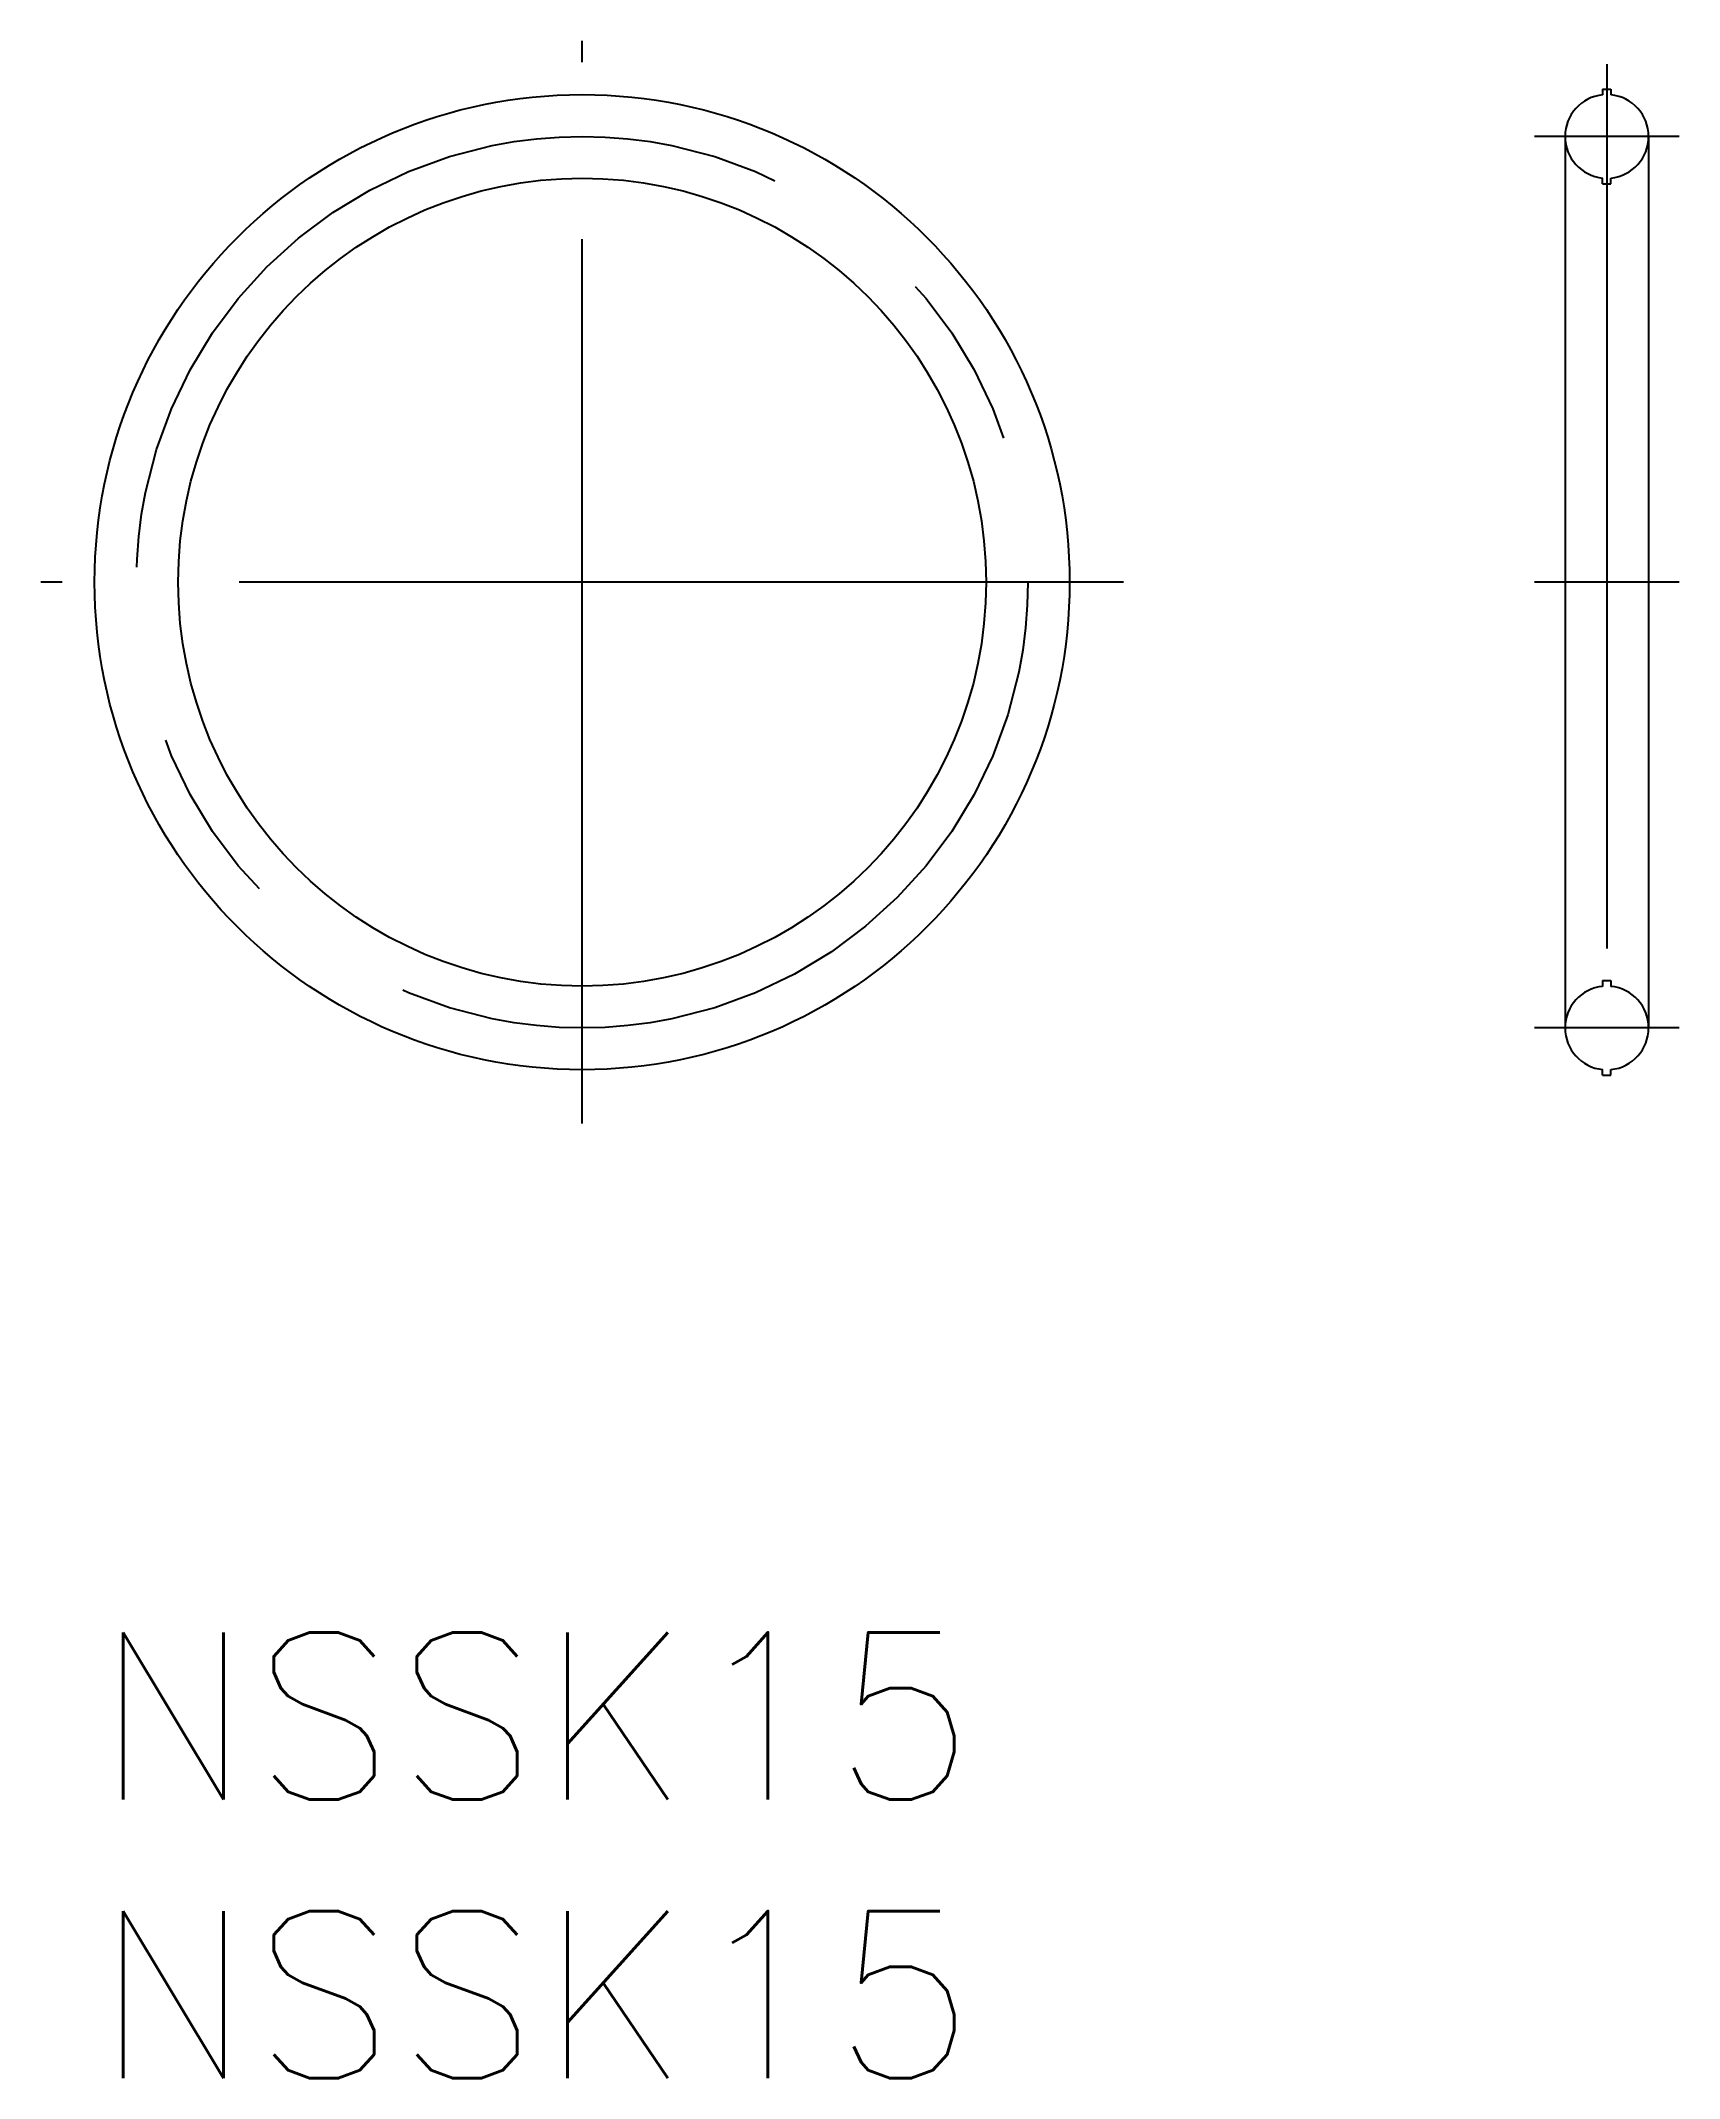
# Model space of a CAD drawing. Extents: x -1 to 28.4, y -8 to 28.6.
import ezdxf

# ---------------------------------------------------------------- set-up
doc = ezdxf.new("R2010")
doc.units = 0
doc.header["$LTSCALE"] = 0.5
doc.linetypes.add('CENTER', pattern=[50.8, 31.75, -6.35, 6.35, -6.35])
for name, color, linetype in [('MSM_CENTER', 1, 'CENTER'), ('MSM_CONTINUOUS', 7, 'CONTINUOUS'), ('MSM_PART_NUMBER', 7, 'CONTINUOUS')]:
    doc.layers.add(name, color=color, linetype=linetype)
doc.styles.get("Standard").update_dxf_attribs({"font": 'txt.shx', "height": 1, "bigfont": 'bigfont.shx'})

# ---------------------------------------------------------------- blocks, each defined once
blk = doc.blocks.new('*U1')
at = {"layer": 'MSM_PART_NUMBER'}
blk.add_text('NSSK15', height=3, dxfattribs=at).set_placement((0, -3))
blk = doc.blocks.new('*U2')
at = {"layer": 'MSM_PART_NUMBER'}
blk.add_text('NSSK15', height=3, dxfattribs=at).set_placement((0, -8))

msp = doc.modelspace()

# ---------------------------------------------------------------- linework, layer by layer
at = {"layer": 'MSM_CENTER'}
for p, q in [((8.75, 9.133), (8.75, 28.567)), ((27.142, 28.15), (27.142, 9.55)), ((28.442, 26.85), (25.842, 26.85)), ((18.467, 18.85), (-0.967, 18.85)), ((28.442, 18.85), (25.842, 18.85)), ((28.442, 10.85), (25.842, 10.85))]:
    msp.add_line(p, q, dxfattribs=at)
msp.add_circle((8.75, 18.85), 8, dxfattribs=at)
at = {"layer": 'MSM_CONTINUOUS'}
for p, q in [((27.067, 27.7), (27.067, 27.596)), ((27.067, 27.7), (27.217, 27.7)), ((27.217, 27.7), (27.217, 27.596)), ((26.392, 26.85), (26.392, 10.85)), ((27.892, 26.85), (27.892, 10.85)), ((27.067, 26), (27.067, 26.104)), ((27.067, 26), (27.217, 26)), ((27.217, 26), (27.217, 26.104)), ((27.067, 11.7), (27.067, 11.596)), ((27.067, 11.7), (27.217, 11.7)), ((27.217, 11.7), (27.217, 11.596)), ((27.067, 10), (27.067, 10.104)), ((27.067, 10), (27.217, 10)), ((27.217, 10), (27.217, 10.104))]:
    msp.add_line(p, q, dxfattribs=at)
for radius in [8.75, 7.25]:
    msp.add_circle((8.75, 18.85), radius, dxfattribs=at)
for centre, start, end in [((27.142, 26.85), 95.7392, 264.2608), ((27.142, 26.85), 275.7392, 84.2608), ((27.142, 10.85), 95.7392, 264.2608), ((27.142, 10.85), 275.7392, 84.2608)]:
    msp.add_arc(centre, 0.75, start, end, dxfattribs=at)

# ---------------------------------------------------------------- block references
for name in ['*U1', '*U2']:
    msp.add_blockref(name, (0, 0), dxfattribs=at)

doc.saveas('drawing.dxf')
